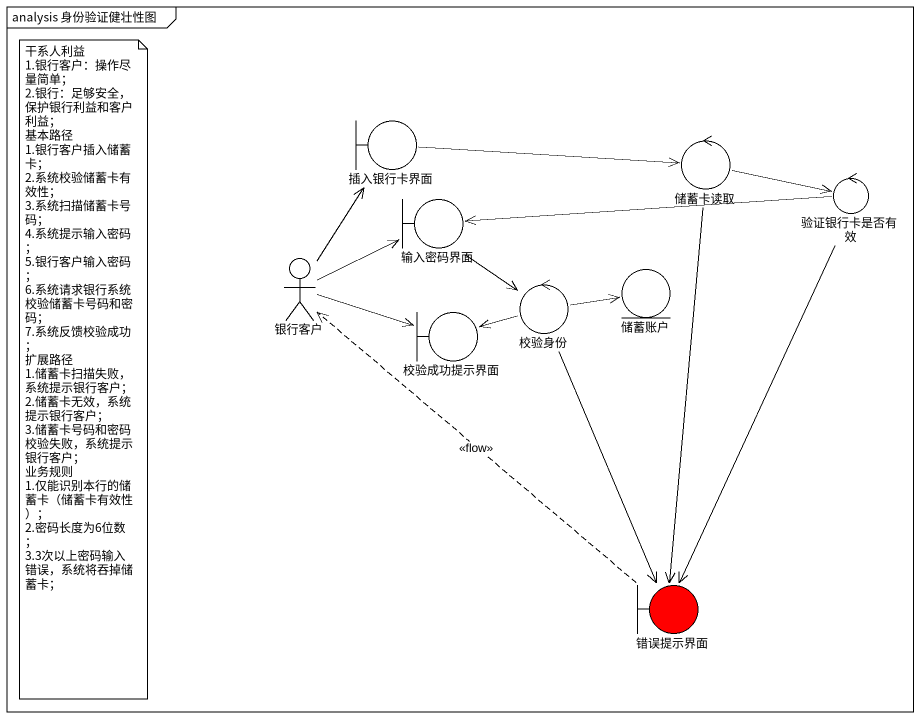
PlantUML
@startuml
mainframe analysis 身份验证健壮性图
boundary 插入银行卡界面
control 储蓄卡读取
boundary 输入密码界面
control 验证银行卡是否有效
actor 银行客户
boundary 校验成功提示界面
control 校验身份
entity 储蓄账户
boundary 错误提示界面 #FF0000
插入银行卡界面 -right-> 储蓄卡读取
储蓄卡读取 -right-> 验证银行卡是否有效
储蓄卡读取 --> 错误提示界面
输入密码界面 --> 校验身份
验证银行卡是否有效 -left-> 输入密码界面
验证银行卡是否有效 --> 错误提示界面
银行客户 -up-> 插入银行卡界面
银行客户 -right-> 输入密码界面
银行客户 -right-> 校验成功提示界面
校验身份 -left-> 校验成功提示界面
校验身份 -right-> 储蓄账户
校验身份 --> 错误提示界面
错误提示界面 .up.> 银行客户 : <<flow>>
note as N1
  干系人利益
  1.银行客户：操作尽量简单；
  2.银行：足够安全，保护银行利益和客户利益；
  基本路径
  1.银行客户插入储蓄卡；
  2.系统校验储蓄卡有效性；
  3.系统扫描储蓄卡号码；
  4.系统提示输入密码；
  5.银行客户输入密码；
  6.系统请求银行系统校验储蓄卡号码和密码；
  7.系统反馈校验成功；
  扩展路径
  1.储蓄卡扫描失败，系统提示银行客户；
  2.储蓄卡无效，系统提示银行客户；
  3.储蓄卡号码和密码校验失败，系统提示银行客户；
  业务规则
  1.仅能识别本行的储蓄卡（储蓄卡有效性）；
  2.密码长度为6位数；
  3.3次以上密码输入错误，系统将吞掉储蓄卡；
end note
@enduml
